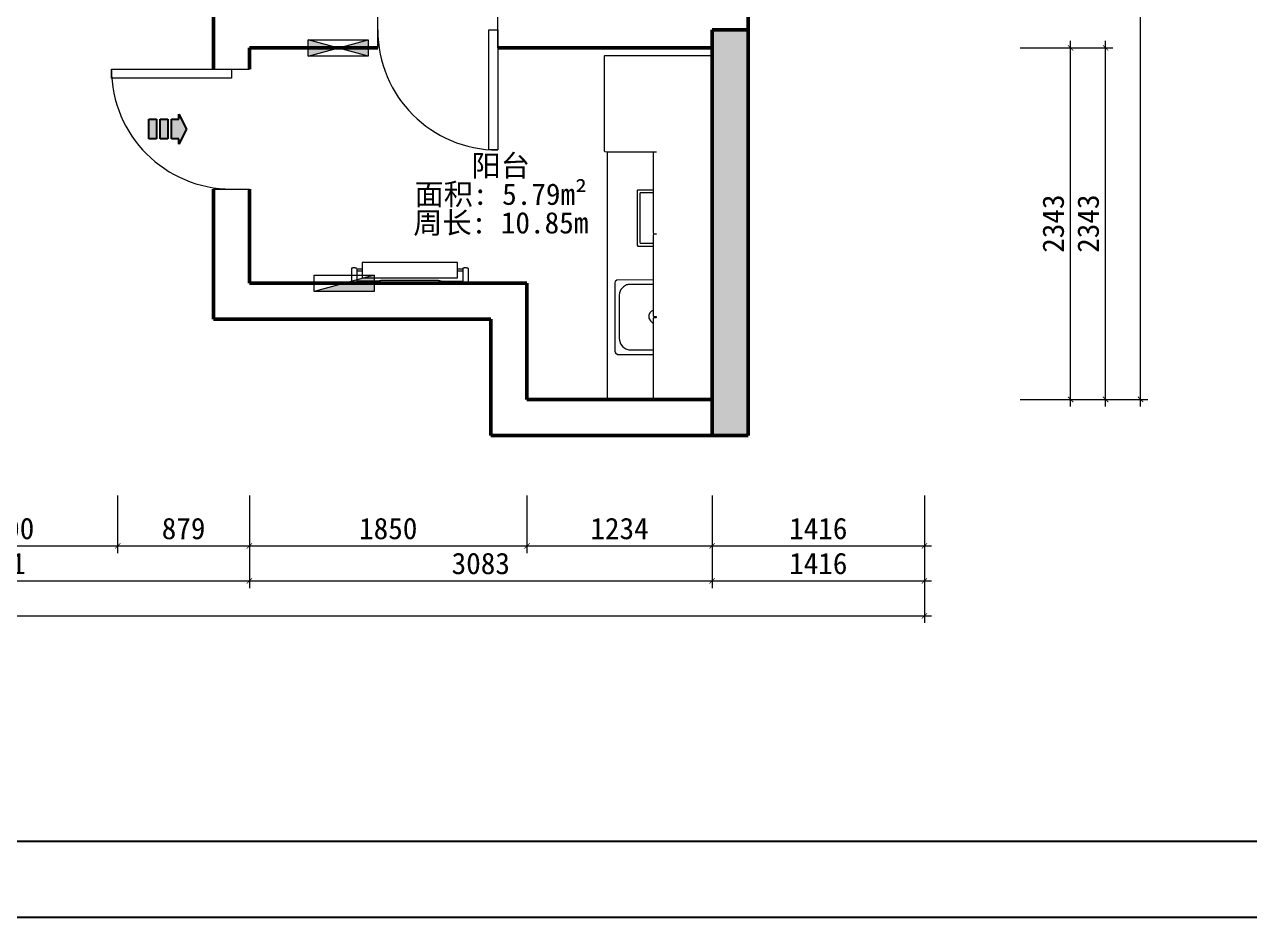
# Model space of a CAD drawing. Header units: millimetres. Extents: x 0 to 37800, y -37845 to -6163.
# Drawn here: x 21469 to 29634, y -37845 to -31893 of the extents above; entities that cross this region are included whole.
import ezdxf

# ---------------------------------------------------------------- set-up
doc = ezdxf.new("R2010")
doc.units = ezdxf.units.MM
doc.layers.get('0').update_dxf_attribs({"lineweight": 13})
for name, color, linetype in [('00图框', 7, 'Continuous'), ('SH-尺寸标注', 32, 'Continuous'), ('SH-符号标注', 1, 'Continuous'), ('图框', 4, 'Continuous')]:
    doc.layers.add(name, color=color, linetype=linetype)
for name, color, linetype, lineweight in [('BS-承重墙柱', 7, 'Continuous', 50), ('BS-非承重墙', 7, 'Continuous', 50), ('DS-洁具', 4, 'Continuous', 13), ('DS-门窗', 7, 'Continuous', 13), ('EM-弱电系统', 5, 'Continuous', 13), ('EM-强电系统', 1, 'Continuous', 13), ('SH-文字标注', 2, 'Continuous', 13)]:
    doc.layers.add(name, color=color, linetype=linetype, lineweight=lineweight)
doc.styles.get("Standard").update_dxf_attribs({"font": 'SimSun.ttf'})
doc.styles.add('T_20_SimSun', font='', dxfattribs={"height": 178.571429})
doc.styles.get('T_20_SimSun').set_extended_font_data('SimSun')
doc.dimstyles.new('D_20_2.35', dxfattribs={"dimtxt": 142.857143, "dimasz": 35.714286, "dimexe": 47.619048, "dimexo": 0, "dimgap": 0, "dimtad": 1, "dimdec": 0, "dimzin": 1, "dimdsep": 46, "dimtxsty": 'Standard', "dimblk": 'ARCHTICK', "dimcen": 0.09, "dimdle": 47.619048, "dimclrd": 252, "dimclre": 252, "dimclrt": 134, "dimadec": 0, "dimazin": 0, "dimtfac": 1, "dimtdec": 4, "dimtix": 1, "dimtmove": 2, "dimatfit": 3, "dimfxl": 335.714273, "dimfxlon": 1, "dimtolj": 1, "dimtzin": 0, "dimlwd": 9, "dimlwe": 9, "dimarcsym": 0})

# ---------------------------------------------------------------- blocks, each defined once
blk = doc.blocks.new('_Frame133990009')
at = {"layer": '00图框', "color": 7, "linetype": 'Continuous', "ltscale": 2, "flags": 128}
for points in [[(-41434.9, -1580.9), (565.1, -1580.9), (565.1, -31280.9), (-41434.9, -31280.9), (-41434.9, -1580.9)], [(-39567.3, -30715.3), (-0.6, -30715.3), (-0.6, -2146.6), (-39567.3, -2146.6), (-39567.3, -30715.3)]]:
    blk.add_lwpolyline(points, dxfattribs=at)
blk = doc.blocks.new('LEGEND_a4820f4eb032e89f47a173ff1df9f26c_cfa1677b2f544ea59d79ab51197f5f6e')
at = {"layer": 'EM-弱电系统'}
for points in [[(-200, -55), (-200, 55), (0, 0)], [(200, -55), (200, 55), (0, 0)]]:
    blk.add_hatch(color=5, dxfattribs=at).paths.add_polyline_path(points, flags=0)
at = {"layer": 'EM-弱电系统', "color": 5, "linetype": 'Continuous', "ltscale": 2}
for p, q in [((-200, -55), (200, 55)), ((200, -55), (-200, 55)), ((-200, -55), (-200, 55))]:
    blk.add_line(p, q, dxfattribs=at)
at = {"layer": 'EM-弱电系统', "color": 5, "linetype": 'Continuous', "ltscale": 2, "flags": 128}
blk.add_lwpolyline([(-200, 55), (200, 55), (200, -55), (-200, -55), (-200, 55)], dxfattribs=at)
blk = doc.blocks.new('LEGEND_cdb9de47f9c8557ee9ec1a5d91a30897_b255793ece7444ef8023f6161b2d4603')
at = {"layer": 'DS-洁具', "color": 143, "linetype": 'Continuous', "ltscale": 2}
for p, q in [((1126123.1, -200830.4), (1126168.1, -200830.4)), ((1126090.6, -200898.3), (1126090.6, -200835.4)), ((1126116, -200835.4), (1126090.6, -200835.4)), ((1126095.6, -200898.3), (1126095.6, -200840.4)), ((1126116, -200840.4), (1126095.6, -200840.4)), ((1126175.1, -200835.4), (1126200.5, -200835.4)), ((1126175.1, -200840.4), (1126195.5, -200840.4)), ((1126195.5, -200898.3), (1126195.5, -200840.4)), ((1126200.5, -200898.3), (1126200.5, -200835.4)), ((1126168.1, -200845.4), (1126123.1, -200845.4)), ((1126190.5, -200855.4), (1126100.6, -200855.4)), ((1126100.6, -200855.4), (1126100.6, -200926.2)), ((1126190.5, -200926.2), (1126190.5, -200855.4)), ((1126095.6, -200885.8), (1126100.6, -200885.8)), ((1126190.5, -200885.8), (1126195.5, -200885.8)), ((1126095.6, -200895.8), (1126100.6, -200895.8)), ((1126190.5, -200895.8), (1126195.5, -200895.8)), ((1126100.6, -200926.2), (1126190.5, -200926.2))]:
    blk.add_line(p, q, dxfattribs=at)
at = {"layer": 'DS-洁具', "color": 143, "linetype": 'Continuous', "ltscale": 2, "flags": 128}
for points in [[(1126123.1, -200845.4), (1126122.7, -200845.4), (1126122.3, -200845.4), (1126122, -200845.3), (1126121.6, -200845.3), (1126121.2, -200845.2), (1126120.8, -200845.1), (1126120.4, -200844.9), (1126120.1, -200844.8), (1126119.7, -200844.6), (1126119.4, -200844.4), (1126119, -200844.2), (1126118.7, -200844), (1126118.4, -200843.8), (1126118.1, -200843.5), (1126117.8, -200843.2), (1126117.6, -200843), (1126117.3, -200842.7), (1126117.1, -200842.3), (1126116.8, -200842), (1126116.6, -200841.7), (1126116.4, -200841.3), (1126116.3, -200841), (1126116.1, -200840.6), (1126116, -200840.3), (1126115.9, -200839.9), (1126115.8, -200839.5), (1126115.7, -200839.1), (1126115.7, -200838.7), (1126115.6, -200838.3), (1126115.6, -200837.9), (1126115.6, -200837.5), (1126115.7, -200837.2), (1126115.7, -200836.8), (1126115.8, -200836.4), (1126115.9, -200836), (1126116, -200835.6), (1126116.1, -200835.2), (1126116.3, -200834.9), (1126116.4, -200834.5), (1126116.6, -200834.2), (1126116.8, -200833.9), (1126117.1, -200833.5), (1126117.3, -200833.2), (1126117.6, -200832.9), (1126117.8, -200832.6), (1126118.1, -200832.4), (1126118.4, -200832.1), (1126118.7, -200831.9), (1126119, -200831.6), (1126119.4, -200831.4), (1126119.7, -200831.3), (1126120.1, -200831.1), (1126120.4, -200830.9), (1126120.8, -200830.8), (1126121.2, -200830.7), (1126121.6, -200830.6), (1126122, -200830.5), (1126122.3, -200830.5), (1126122.7, -200830.4), (1126123.1, -200830.4)], [(1126168.1, -200830.4), (1126168.5, -200830.4), (1126168.9, -200830.5), (1126169.3, -200830.5), (1126169.7, -200830.6), (1126170.1, -200830.7), (1126170.4, -200830.8), (1126170.8, -200830.9), (1126171.2, -200831.1), (1126171.5, -200831.3), (1126171.9, -200831.4), (1126172.2, -200831.6), (1126172.5, -200831.9), (1126172.8, -200832.1), (1126173.1, -200832.4), (1126173.4, -200832.6), (1126173.7, -200832.9), (1126174, -200833.2), (1126174.2, -200833.5), (1126174.4, -200833.9), (1126174.6, -200834.2), (1126174.8, -200834.5), (1126175, -200834.9), (1126175.1, -200835.2), (1126175.3, -200835.6), (1126175.4, -200836), (1126175.5, -200836.4), (1126175.5, -200836.8), (1126175.6, -200837.2), (1126175.6, -200837.5), (1126175.6, -200837.9), (1126175.6, -200838.3), (1126175.6, -200838.7), (1126175.5, -200839.1), (1126175.5, -200839.5), (1126175.4, -200839.9), (1126175.3, -200840.3), (1126175.1, -200840.6), (1126175, -200841), (1126174.8, -200841.3), (1126174.6, -200841.7), (1126174.4, -200842), (1126174.2, -200842.3), (1126174, -200842.7), (1126173.7, -200843), (1126173.4, -200843.2), (1126173.1, -200843.5), (1126172.8, -200843.8), (1126172.5, -200844), (1126172.2, -200844.2), (1126171.9, -200844.4), (1126171.5, -200844.6), (1126171.2, -200844.8), (1126170.8, -200844.9), (1126170.4, -200845.1), (1126170.1, -200845.2), (1126169.7, -200845.3), (1126169.3, -200845.3), (1126168.9, -200845.4), (1126168.5, -200845.4), (1126168.1, -200845.4)], [(1126090.6, -200898.3), (1126090.6, -200898.5), (1126090.6, -200898.6), (1126090.7, -200898.7), (1126090.7, -200898.9), (1126090.7, -200899), (1126090.7, -200899.1), (1126090.8, -200899.2), (1126090.8, -200899.4), (1126090.9, -200899.5), (1126091, -200899.6), (1126091, -200899.7), (1126091.1, -200899.8), (1126091.2, -200899.9), (1126091.3, -200900), (1126091.4, -200900.1), (1126091.5, -200900.2), (1126091.6, -200900.3), (1126091.7, -200900.4), (1126091.8, -200900.4), (1126091.9, -200900.5), (1126092, -200900.6), (1126092.1, -200900.6), (1126092.2, -200900.7), (1126092.4, -200900.7), (1126092.5, -200900.8), (1126092.6, -200900.8), (1126092.7, -200900.8), (1126092.9, -200900.8), (1126093, -200900.8), (1126093.1, -200900.8), (1126093.3, -200900.8), (1126093.4, -200900.8), (1126093.5, -200900.8), (1126093.6, -200900.8), (1126093.8, -200900.8), (1126093.9, -200900.7), (1126094, -200900.7), (1126094.1, -200900.6), (1126094.3, -200900.6), (1126094.4, -200900.5), (1126094.5, -200900.4), (1126094.6, -200900.4), (1126094.7, -200900.3), (1126094.8, -200900.2), (1126094.9, -200900.1), (1126095, -200900), (1126095.1, -200899.9), (1126095.1, -200899.8), (1126095.2, -200899.7), (1126095.3, -200899.6), (1126095.4, -200899.5), (1126095.4, -200899.4), (1126095.5, -200899.2), (1126095.5, -200899.1), (1126095.5, -200899), (1126095.6, -200898.9), (1126095.6, -200898.7), (1126095.6, -200898.6), (1126095.6, -200898.5), (1126095.6, -200898.3)], [(1126195.5, -200898.3), (1126195.5, -200898.5), (1126195.5, -200898.6), (1126195.5, -200898.7), (1126195.6, -200898.9), (1126195.6, -200899), (1126195.6, -200899.1), (1126195.7, -200899.2), (1126195.7, -200899.4), (1126195.8, -200899.5), (1126195.8, -200899.6), (1126195.9, -200899.7), (1126196, -200899.8), (1126196.1, -200899.9), (1126196.1, -200900), (1126196.2, -200900.1), (1126196.3, -200900.2), (1126196.4, -200900.3), (1126196.5, -200900.4), (1126196.6, -200900.4), (1126196.7, -200900.5), (1126196.9, -200900.6), (1126197, -200900.6), (1126197.1, -200900.7), (1126197.2, -200900.7), (1126197.4, -200900.8), (1126197.5, -200900.8), (1126197.6, -200900.8), (1126197.7, -200900.8), (1126197.9, -200900.8), (1126198, -200900.8), (1126198.1, -200900.8), (1126198.3, -200900.8), (1126198.4, -200900.8), (1126198.5, -200900.8), (1126198.6, -200900.8), (1126198.8, -200900.7), (1126198.9, -200900.7), (1126199, -200900.6), (1126199.1, -200900.6), (1126199.2, -200900.5), (1126199.4, -200900.4), (1126199.5, -200900.4), (1126199.6, -200900.3), (1126199.7, -200900.2), (1126199.8, -200900.1), (1126199.9, -200900), (1126199.9, -200899.9), (1126200, -200899.8), (1126200.1, -200899.7), (1126200.2, -200899.6), (1126200.2, -200899.5), (1126200.3, -200899.4), (1126200.3, -200899.2), (1126200.4, -200899.1), (1126200.4, -200899), (1126200.4, -200898.9), (1126200.5, -200898.7), (1126200.5, -200898.6), (1126200.5, -200898.5), (1126200.5, -200898.3)]]:
    blk.add_lwpolyline(points, dxfattribs=at)
blk = doc.blocks.new('LEGEND_d1773509af6748217820a1f013ef1e99_25f5d2f2b7ee419fae5f3c0ad00d2dd5')
at = {"layer": 'DS-洁具', "color": 143, "linetype": 'Continuous', "ltscale": 2, "flags": 128}
for points in [[(2308, 350), (2308.2, 350.9), (2310, 373), (2310, 736), (2308, 739), (21, 739), (21, 21), (22.9, 19.8), (24, 19), (655, 19), (659.5, 24), (660, 40), (661, 350), (661, 369)], [(660, 40), (662.9, 39.6), (664, 39), (2305, 39), (2310, 44), (2310, 346), (2308.7, 348.9), (2308, 350), (2305.1, 349.6), (2304, 349), (1767, 349), (1764, 351), (1764, 367), (1762, 369), (1760, 369), (1759.5, 354), (1755, 349), (1213, 349), (1210, 350)], [(1205, 350), (1202, 349), (665, 349), (661, 350)], [(915, 349), (916, 241), (917.9, 239.8), (919, 239), (1283, 239), (1288, 244), (1288, 346), (1287, 349)], [(933, 349), (934, 260), (935.9, 258.8), (937, 258), (1264, 258), (1269, 263), (1269, 346), (1268, 349)], [(1205, 350), (1206.2, 352.9), (1207, 368), (1208, 369), (1210, 367), (1210, 350), (1205, 350)], [(1513, 349), (1514.5, 103), (1523.9, 93.1), (1534, 90), (1988, 90), (2000, 94), (2010.3, 107.4), (2011, 109), (2011, 346), (2010, 349)], [(1544, 349), (1545.5, 179), (1546.4, 174.1), (1547.7, 168.9), (1559.7, 147.7), (1578, 131.5), (1600.4, 122.1), (1617, 120), (1905, 120), (1916, 121.5), (1939.5, 129.2), (1959.4, 144), (1973.6, 164.3), (1980, 184), (1980, 346), (1979, 349)], [(1764, 317), (1768.9, 318.4), (1787.1, 327.7), (1799, 341), (1802, 349)]]:
    blk.add_lwpolyline(points, dxfattribs=at)
at = {"layer": 'DS-洁具', "color": 143, "linetype": 'Continuous', "ltscale": 2}
blk.add_arc((1760.4, 365), 48.2, 199.43803, 274.26798, dxfattribs=at)
blk = doc.blocks.new('LEGEND_81eb1cfc4e591d1a66e3a38f54758ae0_1503dc2465874eb8ae97067d2a2f3ea8')
at = {"layer": 'EM-强电系统'}
blk.add_hatch(color=1, dxfattribs=at).paths.add_polyline_path([(-200, 55), (200, 55), (-200, -55)], flags=0)
at = {"layer": 'EM-强电系统', "color": 1, "linetype": 'Continuous', "ltscale": 2}
blk.add_line((-200, -55), (200, 55), dxfattribs=at)
at = {"layer": 'EM-强电系统', "color": 1, "linetype": 'Continuous', "ltscale": 2, "flags": 128}
blk.add_lwpolyline([(-200, 55), (200, 55), (200, -55), (-200, -55), (-200, 55)], dxfattribs=at)
blk = doc.blocks.new('LEGEND_0f5beb10e9c7b33317fd26ae4acc1808_48b697a62f38430e9427f5461db25649')
at = {"layer": 'DS-门窗', "color": 60, "linetype": 'Continuous', "ltscale": 2}
for p, q in [((0, 240), (0, 0)), ((800, 240), (800, 0))]:
    blk.add_line(p, q, dxfattribs=at)
at = {"layer": 'DS-门窗', "color": 60, "linetype": 'Continuous', "ltscale": 2, "flags": 128}
blk.add_lwpolyline([(0, 120), (0, 920), (60, 920), (60, 120), (0, 120)], dxfattribs=at)
at = {"layer": 'DS-门窗', "color": 60, "linetype": 'Continuous', "ltscale": 2}
blk.add_arc((0, 120), 800, 0, 90, dxfattribs=at)
blk = doc.blocks.new('DOOR_30d77dbfe691201872d678820130bf1c_08a35acef5d74172914b30128b9ae1dd')
at = {"layer": 'DS-门窗', "color": 60, "linetype": 'Continuous', "ltscale": 2}
for p, q in [((5250.293, -11982.754), (5250.293, -11922.754)), ((5250.293, -11922.754), (6050.293, -11922.754)), ((6050.293, -11982.754), (5250.293, -11982.754)), ((5930.293, -11922.754), (6170.293, -11922.754)), ((6050.293, -11922.754), (6050.293, -11982.754)), ((5930.293, -12722.754), (6170.293, -12722.754))]:
    blk.add_line(p, q, dxfattribs=at)
blk.add_arc((6050.293, -11922.754), 800, 180, 270, dxfattribs=at)
blk = doc.blocks.new('MARKER_8ee50dac85c91142ac1933293fa3ac42_35ddb58d948747fdb1bb5d194e9d6ea6')
at = {"layer": 'SH-符号标注'}
for points in [[(5750.3, -12322.8), (5700.3, -12422.8), (5700.3, -12387.8), (5650.3, -12387.8), (5650.3, -12257.8), (5700.3, -12257.8), (5700.3, -12222.8)], [(5550.3, -12387.8), (5500.3, -12387.8), (5500.3, -12257.8), (5550.3, -12257.8)], [(5625.3, -12387.8), (5575.3, -12387.8), (5575.3, -12257.8), (5625.3, -12257.8)]]:
    blk.add_hatch(color=1, dxfattribs=at).paths.add_polyline_path(points, flags=0)
at = {"layer": 'SH-符号标注', "color": 1, "linetype": 'Continuous'}
for p, q in [((5700.3, -12257.8), (5700.3, -12222.8)), ((5700.3, -12222.8), (5750.3, -12322.8)), ((5500.3, -12387.8), (5500.3, -12257.8)), ((5500.3, -12257.8), (5550.3, -12257.8)), ((5550.3, -12257.8), (5550.3, -12387.8)), ((5575.3, -12387.8), (5575.3, -12257.8)), ((5575.3, -12257.8), (5625.3, -12257.8)), ((5625.3, -12257.8), (5625.3, -12387.8)), ((5650.3, -12387.8), (5650.3, -12257.8)), ((5650.3, -12257.8), (5700.3, -12257.8)), ((5750.3, -12322.8), (5700.3, -12422.8)), ((5550.3, -12387.8), (5500.3, -12387.8)), ((5625.3, -12387.8), (5575.3, -12387.8)), ((5700.3, -12387.8), (5650.3, -12387.8)), ((5700.3, -12422.8), (5700.3, -12387.8))]:
    blk.add_line(p, q, dxfattribs=at)
blk = doc.blocks.new('_ArchTick')
at = {"color": 0, "linetype": 'ByBlock', "const_width": 0.15}
blk.add_lwpolyline([(-0.5, -0.5), (0.5, 0.5)], dxfattribs=at)
blk = doc.blocks.new('*D192')
at = {"layer": 'Defpoints', "color": 0}
for p in [(28106.5, -32049.5), (28442.2, -32049.5), (28106.5, -34392)]:
    blk.add_point(p, dxfattribs=at)
at = {"layer": 'SH-尺寸标注', "color": 252, "linetype": 'Continuous', "lineweight": 9}
for p, q in [((28442.2, -34439.6), (28442.2, -32001.8)), ((28106.5, -32049.5), (28489.9, -32049.5)), ((28106.5, -34392), (28489.9, -34392))]:
    blk.add_line(p, q, dxfattribs=at)
at = {"layer": 'SH-尺寸标注', "color": 252, "lineweight": 9, "xscale": 35.71428581050463, "yscale": 35.71428581050463, "zscale": 35.71428581050463}
for p, rotation in [((28442.2, -32049.5), 90), ((28442.2, -34392), 270)]:
    blk.add_blockref('_ArchTick', p, dxfattribs=dict(at, rotation=rotation))
at = {"layer": 'SH-尺寸标注', "color": 134, "insert": (28327, -33220.7), "char_height": 142.86, "attachment_point": 5, "rotation": 90}
blk.add_mtext('\\A1;2343', dxfattribs=at)
blk = doc.blocks.new('*D175')
at = {"layer": 'Defpoints', "color": 0}
for p in [(20590, -35032.8), (22090, -35032.8), (22090, -35368.5)]:
    blk.add_point(p, dxfattribs=at)
at = {"layer": 'SH-尺寸标注', "color": 252, "linetype": 'Continuous', "lineweight": 9}
for p, q in [((20590, -35032.8), (20590, -35416.2)), ((22090, -35032.8), (22090, -35416.2)), ((20542.4, -35368.5), (22137.6, -35368.5))]:
    blk.add_line(p, q, dxfattribs=at)
at = {"layer": 'SH-尺寸标注', "color": 252, "lineweight": 9, "xscale": 35.71428581050463, "yscale": 35.71428581050463, "zscale": 35.71428581050463, "rotation": 180}
blk.add_blockref('_ArchTick', (20590, -35368.5), dxfattribs=at)
at = {"layer": 'SH-尺寸标注', "color": 252, "lineweight": 9, "xscale": 35.71428581050463, "yscale": 35.71428581050463, "zscale": 35.71428581050463}
blk.add_blockref('_ArchTick', (22090, -35368.5), dxfattribs=at)
at = {"layer": 'SH-尺寸标注', "color": 134, "insert": (21340, -35253.3), "char_height": 142.86, "attachment_point": 5}
blk.add_mtext('\\A1;1500', dxfattribs=at)
blk = doc.blocks.new('*D174')
at = {"layer": 'Defpoints', "color": 0}
for p in [(22090, -35032.8), (22968.8, -35032.8), (22968.8, -35368.5)]:
    blk.add_point(p, dxfattribs=at)
at = {"layer": 'SH-尺寸标注', "color": 252, "linetype": 'Continuous', "lineweight": 9}
for p, q in [((22090, -35032.8), (22090, -35416.2)), ((22968.8, -35032.8), (22968.8, -35416.2)), ((22042.4, -35368.5), (23016.4, -35368.5))]:
    blk.add_line(p, q, dxfattribs=at)
at = {"layer": 'SH-尺寸标注', "color": 252, "lineweight": 9, "xscale": 35.71428581050463, "yscale": 35.71428581050463, "zscale": 35.71428581050463, "rotation": 180}
blk.add_blockref('_ArchTick', (22090, -35368.5), dxfattribs=at)
at = {"layer": 'SH-尺寸标注', "color": 252, "lineweight": 9, "xscale": 35.71428581050463, "yscale": 35.71428581050463, "zscale": 35.71428581050463}
blk.add_blockref('_ArchTick', (22968.8, -35368.5), dxfattribs=at)
at = {"layer": 'SH-尺寸标注', "color": 134, "insert": (22529.4, -35253.3), "char_height": 142.86, "attachment_point": 5}
blk.add_mtext('\\A1;879', dxfattribs=at)
blk = doc.blocks.new('*D173')
at = {"layer": 'Defpoints', "color": 0}
for p in [(22968.8, -35032.8), (24818.4, -35032.8), (24818.4, -35368.5)]:
    blk.add_point(p, dxfattribs=at)
at = {"layer": 'SH-尺寸标注', "color": 252, "linetype": 'Continuous', "lineweight": 9}
for p, q in [((22968.8, -35032.8), (22968.8, -35416.2)), ((24818.4, -35032.8), (24818.4, -35416.2)), ((22921.2, -35368.5), (24866, -35368.5))]:
    blk.add_line(p, q, dxfattribs=at)
at = {"layer": 'SH-尺寸标注', "color": 252, "lineweight": 9, "xscale": 35.71428581050463, "yscale": 35.71428581050463, "zscale": 35.71428581050463, "rotation": 180}
blk.add_blockref('_ArchTick', (22968.8, -35368.5), dxfattribs=at)
at = {"layer": 'SH-尺寸标注', "color": 252, "lineweight": 9, "xscale": 35.71428581050463, "yscale": 35.71428581050463, "zscale": 35.71428581050463}
blk.add_blockref('_ArchTick', (24818.4, -35368.5), dxfattribs=at)
at = {"layer": 'SH-尺寸标注', "color": 134, "insert": (23893.6, -35253.3), "char_height": 142.86, "attachment_point": 5}
blk.add_mtext('\\A1;1850', dxfattribs=at)
blk = doc.blocks.new('*D172')
at = {"layer": 'Defpoints', "color": 0}
for p in [(24818.4, -35032.8), (26052, -35032.8), (26052, -35368.5)]:
    blk.add_point(p, dxfattribs=at)
at = {"layer": 'SH-尺寸标注', "color": 252, "linetype": 'Continuous', "lineweight": 9}
for p, q in [((24818.4, -35032.8), (24818.4, -35416.2)), ((26052, -35032.8), (26052, -35416.2)), ((24770.8, -35368.5), (26099.6, -35368.5))]:
    blk.add_line(p, q, dxfattribs=at)
at = {"layer": 'SH-尺寸标注', "color": 252, "lineweight": 9, "xscale": 35.71428581050463, "yscale": 35.71428581050463, "zscale": 35.71428581050463, "rotation": 180}
blk.add_blockref('_ArchTick', (24818.4, -35368.5), dxfattribs=at)
at = {"layer": 'SH-尺寸标注', "color": 252, "lineweight": 9, "xscale": 35.71428581050463, "yscale": 35.71428581050463, "zscale": 35.71428581050463}
blk.add_blockref('_ArchTick', (26052, -35368.5), dxfattribs=at)
at = {"layer": 'SH-尺寸标注', "color": 134, "insert": (25435.2, -35253.3), "char_height": 142.86, "attachment_point": 5}
blk.add_mtext('\\A1;1234', dxfattribs=at)
blk = doc.blocks.new('*D171')
at = {"layer": 'Defpoints', "color": 0}
for p in [(26052, -35032.8), (27468, -35032.8), (27468, -35368.5)]:
    blk.add_point(p, dxfattribs=at)
at = {"layer": 'SH-尺寸标注', "color": 252, "linetype": 'Continuous', "lineweight": 9}
for p, q in [((26052, -35032.8), (26052, -35416.2)), ((27468, -35032.8), (27468, -35416.2)), ((26004.4, -35368.5), (27515.6, -35368.5))]:
    blk.add_line(p, q, dxfattribs=at)
at = {"layer": 'SH-尺寸标注', "color": 252, "lineweight": 9, "xscale": 35.71428581050463, "yscale": 35.71428581050463, "zscale": 35.71428581050463, "rotation": 180}
blk.add_blockref('_ArchTick', (26052, -35368.5), dxfattribs=at)
at = {"layer": 'SH-尺寸标注', "color": 252, "lineweight": 9, "xscale": 35.71428581050463, "yscale": 35.71428581050463, "zscale": 35.71428581050463}
blk.add_blockref('_ArchTick', (27468, -35368.5), dxfattribs=at)
at = {"layer": 'SH-尺寸标注', "color": 134, "insert": (26760, -35253.3), "char_height": 142.86, "attachment_point": 5}
blk.add_mtext('\\A1;1416', dxfattribs=at)
blk = doc.blocks.new('*D152')
at = {"layer": 'Defpoints', "color": 0}
for p in [(19597.7, -35265.8), (22968.8, -35265.8), (22968.8, -35601.5)]:
    blk.add_point(p, dxfattribs=at)
at = {"layer": 'SH-尺寸标注', "color": 252, "linetype": 'Continuous', "lineweight": 9}
for p, q in [((19597.7, -35265.8), (19597.7, -35649.2)), ((22968.8, -35265.8), (22968.8, -35649.2)), ((19550, -35601.5), (23016.4, -35601.5))]:
    blk.add_line(p, q, dxfattribs=at)
at = {"layer": 'SH-尺寸标注', "color": 252, "lineweight": 9, "xscale": 35.71428581050463, "yscale": 35.71428581050463, "zscale": 35.71428581050463, "rotation": 180}
blk.add_blockref('_ArchTick', (19597.7, -35601.5), dxfattribs=at)
at = {"layer": 'SH-尺寸标注', "color": 252, "lineweight": 9, "xscale": 35.71428581050463, "yscale": 35.71428581050463, "zscale": 35.71428581050463}
blk.add_blockref('_ArchTick', (22968.8, -35601.5), dxfattribs=at)
at = {"layer": 'SH-尺寸标注', "color": 134, "insert": (21283.2, -35486.3), "char_height": 142.86, "attachment_point": 5}
blk.add_mtext('\\A1;3371', dxfattribs=at)
blk = doc.blocks.new('*D151')
at = {"layer": 'Defpoints', "color": 0}
for p in [(22968.8, -35265.8), (26052, -35265.8), (26052, -35601.5)]:
    blk.add_point(p, dxfattribs=at)
at = {"layer": 'SH-尺寸标注', "color": 252, "linetype": 'Continuous', "lineweight": 9}
for p, q in [((22968.8, -35265.8), (22968.8, -35649.2)), ((26052, -35265.8), (26052, -35649.2)), ((22921.2, -35601.5), (26099.6, -35601.5))]:
    blk.add_line(p, q, dxfattribs=at)
at = {"layer": 'SH-尺寸标注', "color": 252, "lineweight": 9, "xscale": 35.71428581050463, "yscale": 35.71428581050463, "zscale": 35.71428581050463, "rotation": 180}
blk.add_blockref('_ArchTick', (22968.8, -35601.5), dxfattribs=at)
at = {"layer": 'SH-尺寸标注', "color": 252, "lineweight": 9, "xscale": 35.71428581050463, "yscale": 35.71428581050463, "zscale": 35.71428581050463}
blk.add_blockref('_ArchTick', (26052, -35601.5), dxfattribs=at)
at = {"layer": 'SH-尺寸标注', "color": 134, "insert": (24510.4, -35486.3), "char_height": 142.86, "attachment_point": 5}
blk.add_mtext('\\A1;3083', dxfattribs=at)
blk = doc.blocks.new('*D150')
at = {"layer": 'Defpoints', "color": 0}
for p in [(26052, -35265.8), (27468, -35265.8), (27468, -35601.5)]:
    blk.add_point(p, dxfattribs=at)
at = {"layer": 'SH-尺寸标注', "color": 252, "linetype": 'Continuous', "lineweight": 9}
for p, q in [((26052, -35265.8), (26052, -35649.2)), ((27468, -35265.8), (27468, -35649.2)), ((26004.4, -35601.5), (27515.6, -35601.5))]:
    blk.add_line(p, q, dxfattribs=at)
at = {"layer": 'SH-尺寸标注', "color": 252, "lineweight": 9, "xscale": 35.71428581050463, "yscale": 35.71428581050463, "zscale": 35.71428581050463, "rotation": 180}
blk.add_blockref('_ArchTick', (26052, -35601.5), dxfattribs=at)
at = {"layer": 'SH-尺寸标注', "color": 252, "lineweight": 9, "xscale": 35.71428581050463, "yscale": 35.71428581050463, "zscale": 35.71428581050463}
blk.add_blockref('_ArchTick', (27468, -35601.5), dxfattribs=at)
at = {"layer": 'SH-尺寸标注', "color": 134, "insert": (26760, -35486.3), "char_height": 142.86, "attachment_point": 5}
blk.add_mtext('\\A1;1416', dxfattribs=at)
blk = doc.blocks.new('*D149')
at = {"layer": 'Defpoints', "color": 0}
for p in [(28339.5, -32049.5), (28675.2, -32049.5), (28339.5, -34392)]:
    blk.add_point(p, dxfattribs=at)
at = {"layer": 'SH-尺寸标注', "color": 252, "linetype": 'Continuous', "lineweight": 9}
for p, q in [((28675.2, -34439.6), (28675.2, -32001.8)), ((28339.5, -32049.5), (28722.9, -32049.5)), ((28339.5, -34392), (28722.9, -34392))]:
    blk.add_line(p, q, dxfattribs=at)
at = {"layer": 'SH-尺寸标注', "color": 252, "lineweight": 9, "xscale": 35.71428581050463, "yscale": 35.71428581050463, "zscale": 35.71428581050463}
for p, rotation in [((28675.2, -32049.5), 90), ((28675.2, -34392), 270)]:
    blk.add_blockref('_ArchTick', p, dxfattribs=dict(at, rotation=rotation))
at = {"layer": 'SH-尺寸标注', "color": 134, "insert": (28560, -33220.7), "char_height": 142.86, "attachment_point": 5, "rotation": 90}
blk.add_mtext('\\A1;2343', dxfattribs=at)
blk = doc.blocks.new('*D137')
at = {"layer": 'Defpoints', "color": 0}
for p in [(10957.7, -35498.8), (27468, -35498.8), (27468, -35834.5)]:
    blk.add_point(p, dxfattribs=at)
at = {"layer": 'SH-尺寸标注', "color": 252, "linetype": 'Continuous', "lineweight": 9}
for p, q in [((10957.7, -35498.8), (10957.7, -35882.2)), ((27468, -35498.8), (27468, -35882.2)), ((10910, -35834.5), (27515.6, -35834.5))]:
    blk.add_line(p, q, dxfattribs=at)
at = {"layer": 'SH-尺寸标注', "color": 252, "lineweight": 9, "xscale": 35.71428581050463, "yscale": 35.71428581050463, "zscale": 35.71428581050463, "rotation": 180}
blk.add_blockref('_ArchTick', (10957.7, -35834.5), dxfattribs=at)
at = {"layer": 'SH-尺寸标注', "color": 252, "lineweight": 9, "xscale": 35.71428581050463, "yscale": 35.71428581050463, "zscale": 35.71428581050463}
blk.add_blockref('_ArchTick', (27468, -35834.5), dxfattribs=at)
at = {"layer": 'SH-尺寸标注', "color": 134, "insert": (19212.8, -35719.3), "char_height": 142.86, "attachment_point": 5}
blk.add_mtext('\\A1;16510', dxfattribs=at)
blk = doc.blocks.new('*D134')
at = {"layer": 'Defpoints', "color": 0}
for p in [(28572.5, -14600.2), (28908.2, -14600.2), (28572.5, -34392)]:
    blk.add_point(p, dxfattribs=at)
at = {"layer": 'SH-尺寸标注', "color": 252, "linetype": 'Continuous', "lineweight": 9}
for p, q in [((28572.5, -14600.2), (28955.9, -14600.2)), ((28908.2, -34439.6), (28908.2, -14552.6)), ((28572.5, -34392), (28955.9, -34392))]:
    blk.add_line(p, q, dxfattribs=at)
at = {"layer": 'SH-尺寸标注', "color": 252, "lineweight": 9, "xscale": 35.71428581050463, "yscale": 35.71428581050463, "zscale": 35.71428581050463}
for p, rotation in [((28908.2, -14600.2), 90), ((28908.2, -34392), 270)]:
    blk.add_blockref('_ArchTick', p, dxfattribs=dict(at, rotation=rotation))
at = {"layer": 'SH-尺寸标注', "color": 134, "insert": (28793, -24496.1), "char_height": 142.86, "attachment_point": 5, "rotation": 90}
blk.add_mtext('\\A1;19792', dxfattribs=at)

msp = doc.modelspace()

# ---------------------------------------------------------------- hatches: boundary and pattern name
at = {"layer": 'BS-承重墙柱'}
msp.add_hatch(color=8, dxfattribs=at).paths.add_polyline_path([(26052, -31929.5), (26052, -34632), (26292, -34632), (26292, -31929.5)], flags=0)

# ---------------------------------------------------------------- linework, layer by layer
at = {"layer": 'BS-承重墙柱', "color": 7, "linetype": 'Continuous', "ltscale": 2}
for p, q in [((26052, -31929.5), (26052, -32049.5)), ((26292, -31929.5), (26052, -31929.5)), ((26292, -34632), (26292, -31929.5)), ((26052, -32049.5), (26052, -34392)), ((26052, -34392), (26052, -34632)), ((26052, -34632), (26292, -34632))]:
    msp.add_line(p, q, dxfattribs=at)
at = {"layer": 'BS-非承重墙', "color": 7, "linetype": 'Continuous', "ltscale": 2}
for p, q in [((26292, -31929.5), (26292, -28507)), ((22728.8, -31809.5), (22728.8, -32049.5)), ((22728.8, -32049.5), (22728.8, -32190.1)), ((22968.8, -32190.1), (22968.8, -32049.5)), ((22968.8, -32049.5), (23823.8, -32049.5)), ((24623.8, -32049.5), (26052, -32049.5)), ((22728.8, -32990.1), (22728.8, -33858.1)), ((22968.8, -33618.1), (22968.8, -32990.1)), ((24818.4, -33618.1), (22968.8, -33618.1)), ((24818.4, -33858.1), (24818.4, -33618.1)), ((22728.8, -33858.1), (22968.8, -33858.1)), ((22968.8, -33858.1), (24578.4, -33858.1)), ((24578.4, -33858.1), (24578.4, -34632)), ((24818.4, -34392), (24818.4, -33858.1)), ((26052, -34392), (24818.4, -34392)), ((24578.4, -34632), (24818.4, -34632)), ((24818.4, -34632), (26052, -34632))]:
    msp.add_line(p, q, dxfattribs=at)

# ---------------------------------------------------------------- block references
at = {"layer": 'DS-洁具', "color": 7}
for name, p, xscale, yscale, rotation in [('LEGEND_d1773509af6748217820a1f013ef1e99_25f5d2f2b7ee419fae5f3c0ad00d2dd5', (25313.6, -32081), 1.000436846153937, 0.9985645504438969, 269.9999958056566), ('LEGEND_cdb9de47f9c8557ee9ec1a5d91a30897_b255793ece7444ef8023f6161b2d4603', (7998341.3, -325577.7), 7.081060022650057, 1.453756033920418, 179.9999911999531)]:
    msp.add_blockref(name, p, dxfattribs=dict(at, xscale=xscale, yscale=yscale, rotation=rotation))
at = {"layer": 'DS-门窗', "color": 7, "rotation": 180}
msp.add_blockref('LEGEND_0f5beb10e9c7b33317fd26ae4acc1808_48b697a62f38430e9427f5461db25649', (24623.8, -31809.5), dxfattribs=at)
at = {"layer": 'DS-门窗', "color": 7}
msp.add_blockref('DOOR_30d77dbfe691201872d678820130bf1c_08a35acef5d74172914b30128b9ae1dd', (16798.5, -20267.4), dxfattribs=at)
at = {"layer": 'EM-弱电系统', "color": 7}
msp.add_blockref('LEGEND_a4820f4eb032e89f47a173ff1df9f26c_cfa1677b2f544ea59d79ab51197f5f6e', (23558.8, -32049.5), dxfattribs=at)
at = {"layer": 'EM-强电系统', "color": 7, "rotation": 180}
msp.add_blockref('LEGEND_81eb1cfc4e591d1a66e3a38f54758ae0_1503dc2465874eb8ae97067d2a2f3ea8', (23598.8, -33618.1), dxfattribs=at)
at = {"layer": 'SH-符号标注', "color": 7}
msp.add_blockref('MARKER_8ee50dac85c91142ac1933293fa3ac42_35ddb58d948747fdb1bb5d194e9d6ea6', (16798.5, -20267.4), dxfattribs=at)
at = {"layer": '图框', "color": 7, "xscale": 0.8999999761581421, "yscale": 0.8999999761581421}
msp.add_blockref('_Frame133990009', (37291.5, -9692.2), dxfattribs=at)

# ---------------------------------------------------------------- texts
at = {"layer": 'SH-文字标注', "color": 134, "insert": (24643.8, -33032.3), "char_height": 142.857, "attachment_point": 5, "line_spacing_factor": 0.8, "style": 'T_20_SimSun'}
msp.add_mtext('阳台^J面积: 5.79m²^J周长: 10.85m', dxfattribs=at)

# ---------------------------------------------------------------- dimensions: what is measured, and where the dimension line sits
at = {"layer": 'SH-尺寸标注', "color": 252, "linetype": 'Continuous'}
for base, p1, p2, angle, picture, middle, dimtype in [((28908.2, -14600.2), (28572.5, -34392), (28572.5, -14600.2), 90, '*D134', (28793, -24496.1), 160), ((28442.2447, -32049.4596), (28106.5305, -34391.9792), (28106.5305, -32049.4596), 90, '*D192', (28326.9692, -33220.7194), 160), ((28675.2447, -32049.4596), (28339.5305, -34391.9792), (28339.5305, -32049.4596), 90, '*D149', (28559.9692, -33220.7194), 160), ((22090, -35368.5), (20590, -35032.8), (22090, -35032.8), 0, '*D175', (21340, -35253.3), 161), ((26052, -35368.5), (24818.4, -35032.8), (26052, -35032.8), 0, '*D172', (25435.2, -35253.3), 161)]:
    dim = msp.add_linear_dim(base=base, p1=p1, p2=p2, angle=angle, dimstyle='D_20_2.35', override={"dimscale": 1, "dimclrt": 134}, dxfattribs=at)
    dim.commit()
    dim.dimension.update_dxf_attribs({"geometry": picture, "text_midpoint": middle, "dimtype": dimtype})
for base, p1, p2, picture, middle in [((22968.8, -35368.5), (22090, -35032.8), (22968.8, -35032.8), '*D174', (22529.4, -35253.3)), ((24818.4, -35368.5), (22968.8, -35032.8), (24818.4, -35032.8), '*D173', (23893.6, -35253.3)), ((27468, -35368.5), (26052, -35032.8), (27468, -35032.8), '*D171', (26760, -35253.3)), ((22968.8, -35601.5), (19597.7, -35265.8), (22968.8, -35265.8), '*D152', (21283.2, -35486.3)), ((26052, -35601.5), (22968.8, -35265.8), (26052, -35265.8), '*D151', (24510.4, -35486.3)), ((27468, -35601.5), (26052, -35265.8), (27468, -35265.8), '*D150', (26760, -35486.3)), ((27468, -35834.5), (10957.7, -35498.8), (27468, -35498.8), '*D137', (19212.8, -35719.3))]:
    dim = msp.add_linear_dim(base=base, p1=p1, p2=p2, dimstyle='D_20_2.35', override={"dimscale": 1, "dimclrt": 134}, dxfattribs=at)
    dim.commit()
    dim.dimension.update_dxf_attribs({"geometry": picture, "text_midpoint": middle, "dimtype": 160})

doc.saveas('drawing.dxf')
